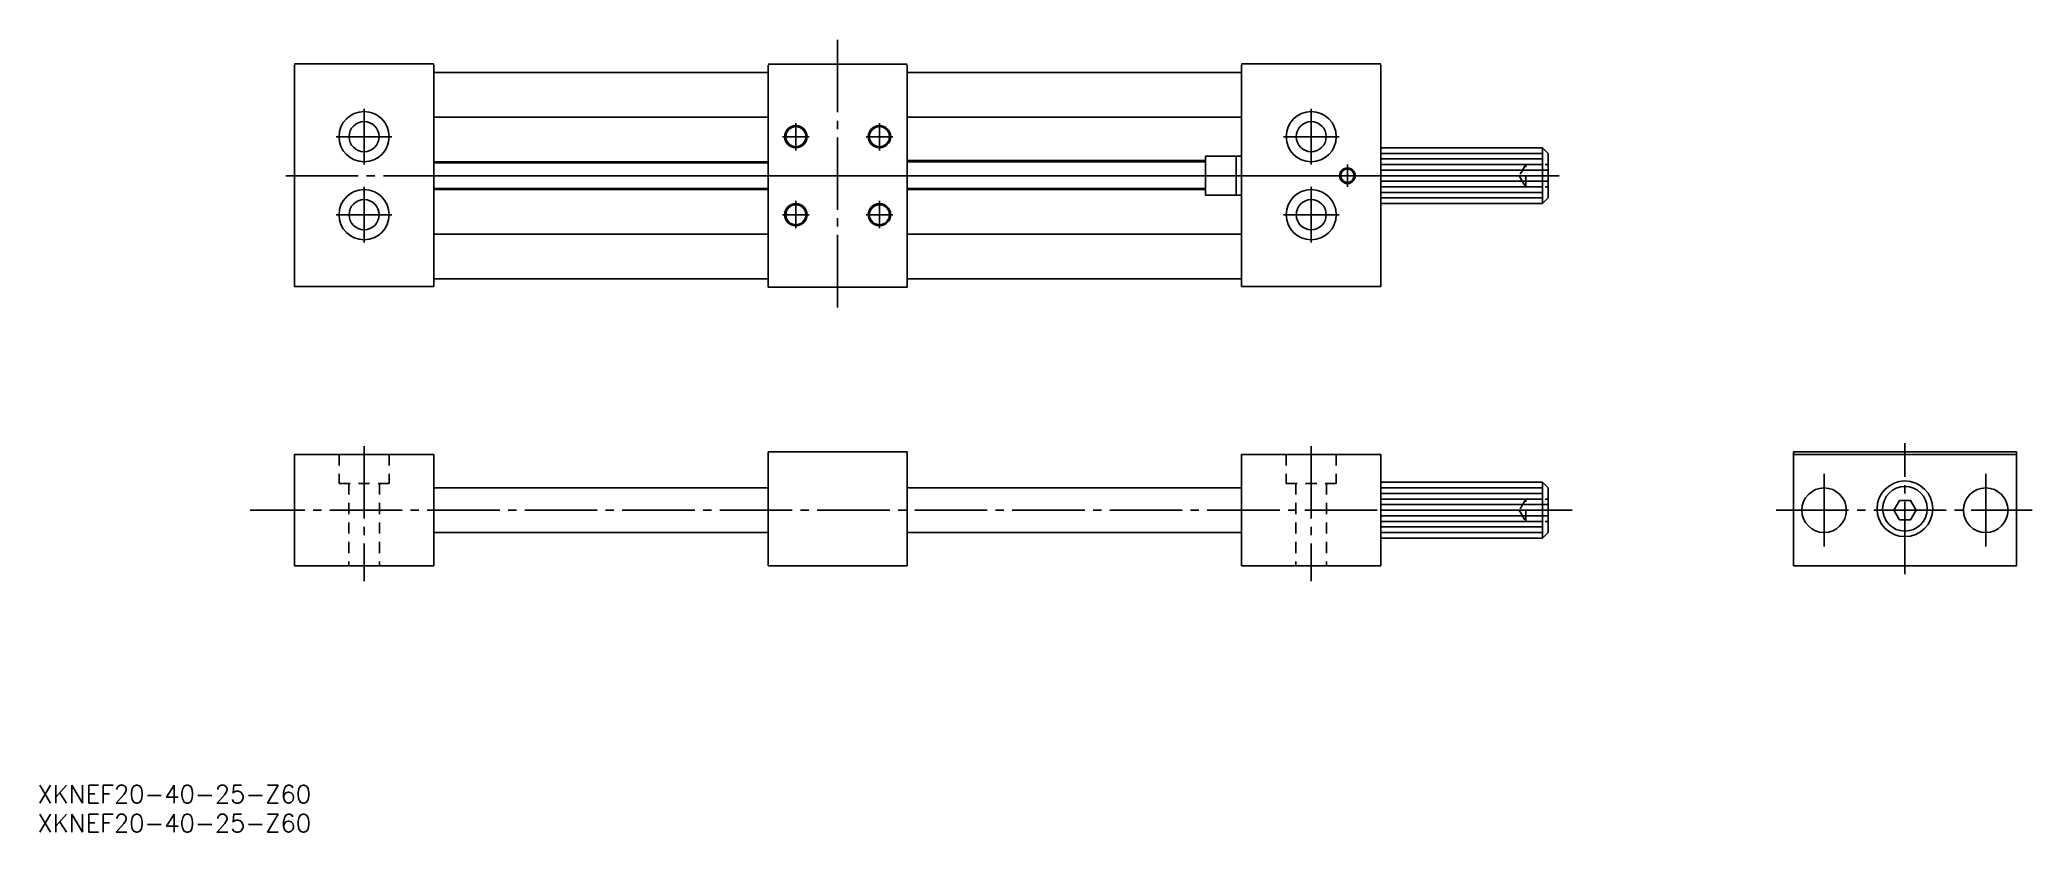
# Model space of a CAD drawing. Extents: x -56 to 302, y 20 to 162.
import ezdxf

# ---------------------------------------------------------------- set-up
doc = ezdxf.new("R2010")
doc.units = 0
doc.linetypes.add('CENTER', pattern=[17.5, 13, -1.5, 1.5, -1.5])
doc.linetypes.add('DASHED', pattern=[3.5, 2, -1.5])
doc.layers.get('0').update_dxf_attribs({"linetype": 'CONTINUOUS'})
doc.layers.add('CENTER', color=1, linetype='CENTER')
doc.styles.get("Standard").update_dxf_attribs({"font": 'txt.shx', "bigfont": 'extfont.shx'})

msp = doc.modelspace()

# ---------------------------------------------------------------- linework, layer by layer
at = {"color": 7, "linetype": 'CONTINUOUS'}
for p, q in [((15, 157.45), (-10, 157.45)), ((75, 157.36), (100, 157.36)), ((160, 157.45), (185, 157.45)), ((-10, 157.26), (-10, 117.45)), ((15, 157.26), (15, 117.45)), ((15, 155.85), (75, 155.85)), ((75, 157.17), (75, 117.36)), ((100, 157.17), (100, 117.36)), ((100, 155.85), (160, 155.85)), ((160, 157.26), (160, 117.45)), ((185, 157.26), (185, 117.45)), ((15, 147.85), (75, 147.85)), ((100, 147.85), (160, 147.85)), ((15, 139.86), (75, 139.86)), ((100, 140.06), (153.5, 140.06)), ((153.5, 140.86), (153.5, 133.86)), ((153.5, 140.86), (160, 140.86)), ((159, 140.86), (159, 133.86)), ((185, 142.36), (214, 142.36)), ((214, 142.36), (215, 141.36)), ((214, 142.36), (214, 132.36)), ((215, 141.36), (215, 133.36)), ((15, 134.86), (75, 134.86)), ((100, 134.86), (153.5, 134.86)), ((153.5, 133.86), (160, 133.86)), ((185, 132.36), (214, 132.36)), ((215, 133.36), (214, 132.36)), ((15, 126.87), (75, 126.87)), ((100, 126.87), (160, 126.87)), ((15, 118.87), (75, 118.87)), ((100, 118.87), (160, 118.87)), ((15, 117.45), (-10, 117.45)), ((75, 117.36), (100, 117.36)), ((160, 117.45), (185, 117.45)), ((15, 87.34), (-10, 87.34)), ((-10, 87.34), (-10, 67.34)), ((15, 87.34), (15, 67.34)), ((100, 87.84), (75, 87.84)), ((75, 87.84), (75, 67.34)), ((100, 87.84), (100, 67.34)), ((185, 87.34), (160, 87.34)), ((160, 87.34), (160, 67.34)), ((185, 87.34), (185, 67.34)), ((259.06, 87.84), (299.06, 87.84)), ((259.06, 67.34), (259.06, 87.84)), ((259.06, 87.34), (299.06, 87.34)), ((299.06, 67.34), (299.06, 87.84)), ((185, 82.34), (214, 82.34)), ((214, 82.34), (215, 81.34)), ((214, 82.34), (214, 72.34)), ((75, 81.34), (15, 81.34)), ((160, 81.34), (100, 81.34)), ((215, 81.34), (215, 73.34)), ((75, 73.34), (15, 73.34)), ((160, 73.34), (100, 73.34)), ((185, 72.34), (214, 72.34)), ((215, 73.34), (214, 72.34)), ((15, 67.34), (-10, 67.34)), ((100, 67.34), (75, 67.34)), ((185, 67.34), (160, 67.34)), ((259.06, 67.34), (299.06, 67.34))]:
    msp.add_line(p, q, dxfattribs=at)
at = {"color": 3, "linetype": 'CONTINUOUS'}
for p, q in [((15, 139.66), (75, 139.66)), ((100, 139.86), (153.5, 139.86)), ((185, 141.36), (214, 141.36)), ((185, 140.36), (214, 140.36)), ((185, 139.36), (214, 139.36)), ((185, 138.36), (214, 138.36)), ((185, 137.36), (214, 137.36)), ((185, 136.36), (214, 136.36)), ((15, 135.06), (75, 135.06)), ((100, 135.06), (153.5, 135.06)), ((185, 135.36), (214, 135.36)), ((185, 134.36), (214, 134.36)), ((185, 133.36), (214, 133.36)), ((185, 81.34), (214, 81.34)), ((185, 80.34), (214, 80.34)), ((185, 79.34), (214, 79.34)), ((185, 78.34), (214, 78.34)), ((185, 77.34), (214, 77.34)), ((185, 76.34), (214, 76.34)), ((185, 75.34), (214, 75.34)), ((185, 74.34), (214, 74.34)), ((185, 73.34), (214, 73.34))]:
    msp.add_line(p, q, dxfattribs=at)
at = {"color": 3, "linetype": 'DASHED'}
for p, q in [((211, 139.36), (209.85, 137.36)), ((209.85, 137.36), (211, 135.36)), ((211, 135.36), (211, 139.36)), ((211, 139.36), (215, 139.36)), ((215, 138.36), (211, 138.36)), ((215, 136.36), (211, 136.36)), ((211, 135.36), (215, 135.36)), ((-2, 87.34), (-2, 82.14)), ((7, 87.34), (7, 82.14)), ((168, 87.34), (168, 82.14)), ((177, 87.34), (177, 82.14)), ((7, 82.14), (-2, 82.14)), ((-0.25, 82.14), (-0.25, 67.34)), ((5.25, 82.14), (5.25, 67.34)), ((168, 82.14), (177, 82.14)), ((169.75, 82.14), (169.75, 67.34)), ((175.25, 82.14), (175.25, 67.34)), ((211, 79.34), (209.85, 77.34)), ((211, 75.34), (211, 79.34)), ((211, 79.34), (215, 79.34)), ((209.85, 77.34), (211, 75.34)), ((215, 78.34), (211, 78.34)), ((215, 76.34), (211, 76.34)), ((211, 75.34), (215, 75.34))]:
    msp.add_line(p, q, dxfattribs=at)
at = {"color": 3, "linetype": 'CONTINUOUS'}
msp.add_lwpolyline([(278.06, 79.07), (277.06, 77.34), (278.06, 75.61), (280.06, 75.61), (281.06, 77.34), (280.06, 79.07)], close=True, dxfattribs=at)
for centre, radius in [((2.5, 144.36), 4.5), ((172.5, 144.36), 4.5), ((80, 144.36), 2), ((95, 144.36), 2), ((179, 137.36), 1.4), ((179, 137.36), 1.4), ((2.5, 130.36), 4.5), ((80, 130.36), 2), ((95, 130.36), 2), ((172.5, 130.36), 4.5)]:
    msp.add_circle(centre, radius, dxfattribs=at)
at = {"color": 7, "linetype": 'CONTINUOUS'}
for centre, radius in [((2.5, 144.36), 2.7), ((172.5, 144.36), 2.7), ((80, 144.36), 1.8), ((95, 144.36), 1.8), ((179, 137.36), 1.2), ((179, 137.36), 1.2), ((2.5, 130.36), 2.7), ((172.5, 130.36), 2.7), ((80, 130.36), 1.8), ((95, 130.36), 1.8), ((279.06, 77.59), 5), ((264.56, 77.34), 4), ((279.06, 77.59), 4), ((293.56, 77.34), 4)]:
    msp.add_circle(centre, radius, dxfattribs=at)
at = {"layer": 'CENTER', "color": 1, "linetype": 'CENTER'}
for p, q in [((87.5, 161.73), (87.5, 113.26)), ((2.5, 149.36), (2.5, 139.36)), ((80, 146.79), (80, 141.87)), ((95, 146.79), (95, 141.87)), ((172.5, 149.36), (172.5, 139.36)), ((7.5, 144.36), (-2.5, 144.36)), ((77.6, 144.36), (82.4, 144.36)), ((92.6, 144.36), (97.4, 144.36)), ((167.5, 144.36), (177.5, 144.36)), ((-11.54, 137.36), (217.03, 137.36)), ((15, 137.36), (217.03, 137.36)), ((177, 137.36), (181, 137.36)), ((179, 139.36), (179, 135.36)), ((2.5, 135.36), (2.5, 125.36)), ((80, 127.92), (80, 132.85)), ((95, 127.92), (95, 132.85)), ((172.5, 135.36), (172.5, 125.36)), ((7.5, 130.36), (-2.5, 130.36)), ((77.6, 130.36), (82.4, 130.36)), ((92.6, 130.36), (97.4, 130.36)), ((167.5, 130.36), (177.5, 130.36)), ((2.5, 88.85), (2.5, 64.62)), ((172.5, 88.85), (172.5, 64.62)), ((279.06, 65.84), (279.06, 89.34)), ((264.56, 70.84), (264.56, 83.84)), ((293.56, 70.84), (293.56, 83.84)), ((219.35, 77.34), (-17.93, 77.34)), ((255.96, 77.34), (301.89, 77.34))]:
    msp.add_line(p, q, dxfattribs=at)

# ---------------------------------------------------------------- texts
at = {"color": 7, "linetype": 'CONTINUOUS'}
for p in [(-56.11, 24.79), (-56.11, 19.57)]:
    msp.add_text('XKNEF20-40-25-Z60', height=3.2, dxfattribs=at).set_placement(p)

doc.saveas('drawing.dxf')
